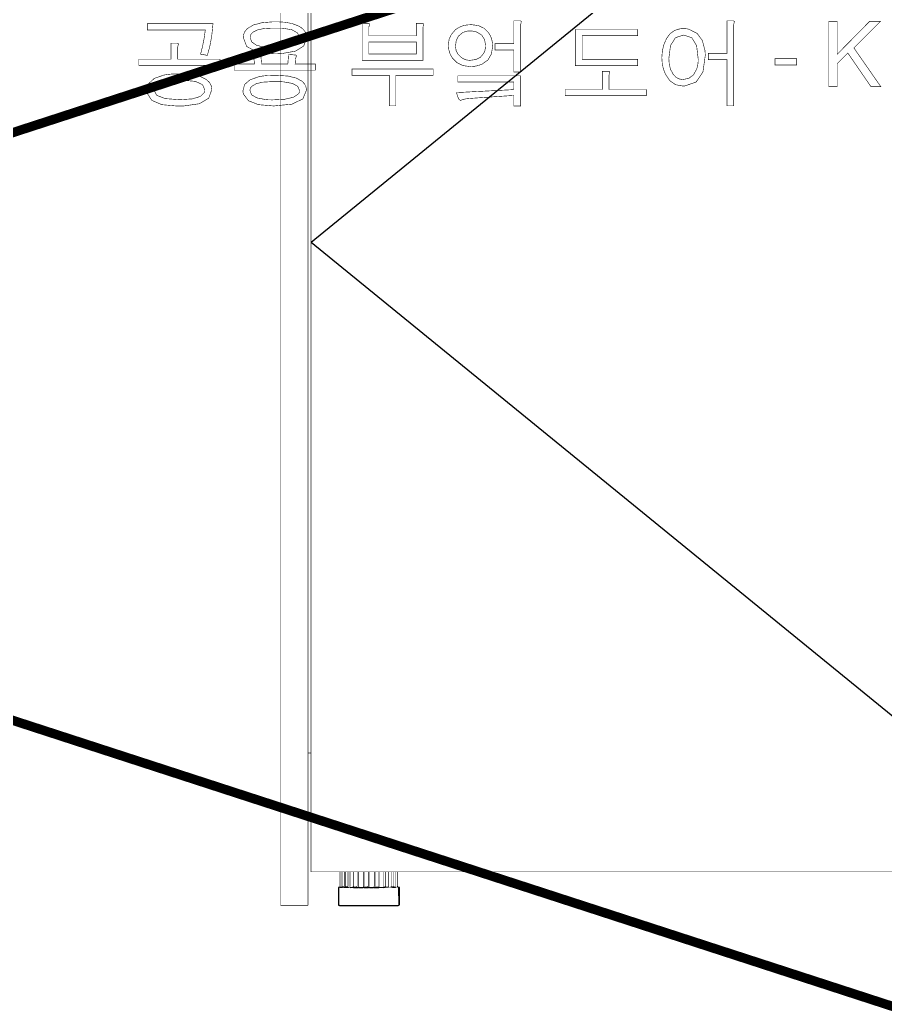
# Model space of a CAD drawing. Extents: x 0 to 840, y 0 to 273.
# Drawn here: x 443.47 to 465.68, y 121.59 to 147.07 of the extents above; entities that cross this region are included whole.
import ezdxf

# ---------------------------------------------------------------- set-up
doc = ezdxf.new("R2010")
doc.units = 0
doc.linetypes.add('1', pattern=[60.929508, 30.464754, -30.464754])
doc.layers.get('0').update_dxf_attribs({"linetype": 'CONTINUOUS'})
for name, color, linetype in [('DS-定制五金', 7, 'CONTINUOUS'), ('DS-定制柜体', 7, 'CONTINUOUS'), ('SH-文字标注', 7, 'CONTINUOUS'), ('SH-符号标注', 7, 'CONTINUOUS')]:
    doc.layers.add(name, color=color, linetype=linetype)

msp = doc.modelspace()

# ---------------------------------------------------------------- linework, layer by layer
at = {"color": 7, "linetype": '1', "const_width": 0.239}
for points in [[(0, 273.254), (840.158, 0)], [(0, 0), (840.158, 273.254)], [(0, 273.254), (840.158, 0)], [(0, 0), (840.158, 273.254)]]:
    msp.add_lwpolyline(points, dxfattribs=at)
at = {"layer": 'DS-定制五金', "color": 7, "const_width": 0.0144}
for points in [[(451.688, 124.809), (451.688, 125.19)], [(451.688, 124.809), (451.688, 125.19)], [(451.737, 124.805), (451.737, 125.19)], [(451.737, 124.805), (451.737, 125.19)], [(451.797, 125.19), (451.797, 124.813)], [(451.797, 125.19), (451.797, 124.813)], [(451.825, 125.19), (451.825, 124.809)], [(451.825, 125.19), (451.825, 124.809)], [(451.889, 124.821), (451.889, 125.19)], [(451.889, 124.821), (451.889, 125.19)], [(451.944, 125.19), (451.944, 124.813)], [(451.944, 125.19), (451.944, 124.813)], [(452.036, 124.809), (452.034, 125.19)], [(452.036, 124.809), (452.034, 125.19)], [(452.127, 124.821), (452.127, 125.19)], [(452.127, 124.821), (452.127, 125.19)], [(452.167, 124.794), (452.167, 125.19)], [(452.167, 124.794), (452.167, 125.19)], [(452.294, 125.19), (452.294, 124.809)], [(452.294, 125.19), (452.294, 124.809)], [(452.306, 125.19), (452.306, 124.809)], [(452.306, 125.19), (452.306, 124.809)], [(452.409, 124.821), (452.409, 125.19)], [(452.409, 124.821), (452.409, 125.19)], [(452.429, 124.794), (452.429, 125.19)], [(452.429, 124.794), (452.429, 125.19)], [(452.564, 125.19), (452.564, 124.809)], [(452.564, 125.19), (452.564, 124.809)], [(452.596, 124.809), (452.596, 125.19)], [(452.596, 124.809), (452.596, 125.19)], [(452.688, 124.809), (452.689, 125.19)], [(452.688, 124.809), (452.689, 125.19)], [(452.811, 124.809), (452.811, 125.19)], [(452.811, 124.809), (452.811, 125.19)], [(452.859, 124.817), (452.859, 125.19)], [(452.859, 124.817), (452.859, 125.19)], [(452.934, 124.809), (452.935, 125.19)], [(452.934, 124.809), (452.935, 125.19)], [(452.998, 124.809), (452.998, 125.19)], [(452.998, 124.809), (452.998, 125.19)], [(453.058, 124.821), (453.058, 125.19)], [(453.058, 124.821), (453.058, 125.19)], [(453.101, 124.809), (453.102, 125.19)], [(453.101, 124.809), (453.102, 125.19)], [(453.165, 125.19), (453.165, 124.821)], [(453.165, 125.19), (453.165, 124.821)], [(451.658, 124.331), (451.658, 124.79)], [(451.683, 124.797), (451.688, 124.809)], [(451.683, 124.797), (451.688, 124.809)], [(451.682, 124.794), (451.683, 124.797)], [(451.682, 124.794), (451.683, 124.797)], [(451.749, 124.797), (451.737, 124.805)], [(451.749, 124.797), (451.737, 124.805)], [(451.749, 124.794), (451.749, 124.797)], [(451.749, 124.794), (451.749, 124.797)], [(451.786, 124.797), (451.785, 124.794)], [(451.786, 124.797), (451.785, 124.794)], [(451.797, 124.813), (451.786, 124.797)], [(451.797, 124.813), (451.786, 124.797)], [(451.825, 124.809), (451.885, 124.809)], [(451.825, 124.809), (451.885, 124.809)], [(451.885, 124.809), (451.889, 124.821)], [(451.885, 124.809), (451.889, 124.821)], [(451.9, 124.794), (451.9, 124.795), (451.898, 124.797), (451.897, 124.799), (451.896, 124.801), (451.895, 124.802), (451.893, 124.804), (451.891, 124.805), (451.89, 124.806), (451.888, 124.808), (451.886, 124.809), (451.885, 124.809)], [(451.9, 124.794), (451.9, 124.795), (451.898, 124.797), (451.897, 124.799), (451.896, 124.801), (451.895, 124.802), (451.893, 124.804), (451.891, 124.805), (451.89, 124.806), (451.888, 124.808), (451.886, 124.809), (451.885, 124.809)], [(451.94, 124.797), (451.9, 124.794)], [(451.94, 124.797), (451.9, 124.794)], [(451.944, 124.813), (451.94, 124.797)], [(451.944, 124.813), (451.94, 124.797)], [(452.036, 124.809), (452.048, 124.801)], [(452.036, 124.809), (452.048, 124.801)], [(452.048, 124.801), (452.107, 124.801)], [(452.048, 124.801), (452.107, 124.801)], [(452.107, 124.801), (452.127, 124.821)], [(452.107, 124.801), (452.127, 124.821)], [(452.287, 124.796), (452.286, 124.794)], [(452.287, 124.796), (452.286, 124.794)], [(452.288, 124.799), (452.287, 124.798)], [(452.288, 124.799), (452.287, 124.798)], [(452.287, 124.798), (452.287, 124.796)], [(452.287, 124.798), (452.287, 124.796)], [(452.289, 124.801), (452.288, 124.799)], [(452.289, 124.801), (452.288, 124.799)], [(452.291, 124.805), (452.29, 124.803)], [(452.291, 124.805), (452.29, 124.803)], [(452.29, 124.803), (452.289, 124.801)], [(452.29, 124.803), (452.289, 124.801)], [(452.292, 124.806), (452.291, 124.805)], [(452.292, 124.806), (452.291, 124.805)], [(452.293, 124.808), (452.292, 124.806)], [(452.293, 124.808), (452.292, 124.806)], [(452.294, 124.809), (452.293, 124.808)], [(452.294, 124.809), (452.293, 124.808)], [(452.306, 124.809), (452.307, 124.809)], [(452.307, 124.809), (452.307, 124.808)], [(452.306, 124.809), (452.307, 124.809)], [(452.307, 124.809), (452.307, 124.808)], [(452.307, 124.808), (452.308, 124.807)], [(452.307, 124.808), (452.308, 124.807)], [(452.308, 124.807), (452.309, 124.807)], [(452.308, 124.807), (452.309, 124.807)], [(452.309, 124.807), (452.309, 124.806)], [(452.309, 124.807), (452.309, 124.806)], [(452.309, 124.806), (452.31, 124.806)], [(452.309, 124.806), (452.31, 124.806)], [(452.31, 124.806), (452.311, 124.805)], [(452.31, 124.806), (452.311, 124.805)], [(452.311, 124.805), (452.312, 124.805)], [(452.311, 124.805), (452.312, 124.805)], [(452.312, 124.805), (452.312, 124.805)], [(452.312, 124.805), (452.312, 124.805)], [(452.312, 124.805), (452.313, 124.804)], [(452.312, 124.805), (452.313, 124.804)], [(452.313, 124.804), (452.314, 124.804)], [(452.313, 124.804), (452.314, 124.804)], [(452.314, 124.804), (452.315, 124.804)], [(452.314, 124.804), (452.315, 124.804)], [(452.315, 124.804), (452.316, 124.804)], [(452.316, 124.804), (452.317, 124.803)], [(452.315, 124.804), (452.316, 124.804)], [(452.316, 124.804), (452.317, 124.803)], [(452.317, 124.803), (452.317, 124.803)], [(452.317, 124.803), (452.317, 124.803)], [(452.317, 124.803), (452.318, 124.803)], [(452.317, 124.803), (452.318, 124.803)], [(452.318, 124.803), (452.39, 124.801)], [(452.318, 124.803), (452.39, 124.801)], [(452.39, 124.801), (452.409, 124.821)], [(452.39, 124.801), (452.409, 124.821)], [(452.557, 124.796), (452.557, 124.794)], [(452.557, 124.796), (452.557, 124.794)], [(452.558, 124.799), (452.558, 124.798)], [(452.558, 124.799), (452.558, 124.798)], [(452.558, 124.798), (452.557, 124.796)], [(452.558, 124.798), (452.557, 124.796)], [(452.559, 124.801), (452.558, 124.799)], [(452.559, 124.801), (452.558, 124.799)], [(452.56, 124.803), (452.559, 124.801)], [(452.56, 124.803), (452.559, 124.801)], [(452.561, 124.805), (452.56, 124.803)], [(452.561, 124.805), (452.56, 124.803)], [(452.562, 124.806), (452.561, 124.805)], [(452.562, 124.806), (452.561, 124.805)], [(452.563, 124.808), (452.562, 124.806)], [(452.563, 124.808), (452.562, 124.806)], [(452.564, 124.809), (452.563, 124.808)], [(452.564, 124.809), (452.563, 124.808)], [(452.6, 124.805), (452.596, 124.809)], [(452.6, 124.805), (452.596, 124.809)], [(452.608, 124.801), (452.6, 124.805)], [(452.608, 124.801), (452.6, 124.805)], [(452.672, 124.801), (452.608, 124.801)], [(452.672, 124.801), (452.608, 124.801)], [(452.688, 124.809), (452.685, 124.809), (452.683, 124.808), (452.68, 124.807), (452.678, 124.806), (452.676, 124.804), (452.674, 124.803), (452.672, 124.801)], [(452.688, 124.809), (452.685, 124.809), (452.683, 124.808), (452.68, 124.807), (452.678, 124.806), (452.676, 124.804), (452.674, 124.803), (452.672, 124.801)], [(452.692, 124.805), (452.688, 124.809)], [(452.692, 124.805), (452.688, 124.809)], [(452.692, 124.794), (452.692, 124.805)], [(452.692, 124.794), (452.692, 124.805)], [(452.807, 124.797), (452.811, 124.809)], [(452.807, 124.797), (452.811, 124.809)], [(452.839, 124.794), (452.843, 124.79)], [(452.839, 124.794), (452.843, 124.79)], [(452.843, 124.79), (452.93, 124.79)], [(452.843, 124.79), (452.93, 124.79)], [(452.855, 124.809), (452.859, 124.817)], [(452.855, 124.809), (452.859, 124.817)], [(452.855, 124.809), (452.86, 124.807), (452.866, 124.805), (452.872, 124.803), (452.878, 124.801), (452.883, 124.8), (452.89, 124.8), (452.896, 124.8), (452.902, 124.8), (452.908, 124.801), (452.914, 124.802), (452.919, 124.803), (452.925, 124.805), (452.931, 124.808), (452.934, 124.809)], [(452.855, 124.809), (452.86, 124.807), (452.866, 124.805), (452.872, 124.803), (452.878, 124.801), (452.883, 124.8), (452.89, 124.8), (452.896, 124.8), (452.902, 124.8), (452.908, 124.801), (452.914, 124.802), (452.919, 124.803), (452.925, 124.805), (452.931, 124.808), (452.934, 124.809)], [(452.93, 124.79), (452.938, 124.794)], [(452.93, 124.79), (452.938, 124.794)], [(452.938, 124.805), (452.934, 124.809)], [(452.938, 124.805), (452.934, 124.809)], [(452.938, 124.794), (452.938, 124.805)], [(452.938, 124.794), (452.938, 124.805)], [(452.938, 124.794), (452.994, 124.797)], [(452.938, 124.794), (452.994, 124.797)], [(452.994, 124.797), (452.998, 124.809)], [(452.994, 124.797), (452.998, 124.809)], [(453.034, 124.797), (453.05, 124.809)], [(453.034, 124.797), (453.05, 124.809)], [(453.034, 124.794), (453.034, 124.797)], [(453.034, 124.794), (453.034, 124.797)], [(453.05, 124.809), (453.054, 124.813)], [(453.05, 124.809), (453.054, 124.813)], [(453.054, 124.813), (453.058, 124.821)], [(453.054, 124.813), (453.058, 124.821)], [(453.054, 124.813), (453.055, 124.811), (453.057, 124.81), (453.06, 124.808), (453.062, 124.807), (453.064, 124.806), (453.067, 124.805), (453.069, 124.804), (453.072, 124.803), (453.074, 124.803), (453.077, 124.803), (453.079, 124.803), (453.082, 124.803), (453.085, 124.803), (453.087, 124.803), (453.09, 124.804), (453.092, 124.805), (453.095, 124.806), (453.097, 124.807), (453.099, 124.808), (453.101, 124.809)], [(453.054, 124.813), (453.055, 124.811), (453.057, 124.81), (453.06, 124.808), (453.062, 124.807), (453.064, 124.806), (453.067, 124.805), (453.069, 124.804), (453.072, 124.803), (453.074, 124.803), (453.077, 124.803), (453.079, 124.803), (453.082, 124.803), (453.085, 124.803), (453.087, 124.803), (453.09, 124.804), (453.092, 124.805), (453.095, 124.806), (453.097, 124.807), (453.099, 124.808), (453.101, 124.809)], [(453.103, 124.807), (453.101, 124.809)], [(453.103, 124.807), (453.101, 124.809)], [(453.104, 124.806), (453.103, 124.807)], [(453.104, 124.806), (453.103, 124.807)], [(453.105, 124.804), (453.104, 124.806)], [(453.105, 124.804), (453.104, 124.806)], [(453.106, 124.803), (453.105, 124.804)], [(453.106, 124.803), (453.105, 124.804)], [(453.107, 124.801), (453.106, 124.803)], [(453.107, 124.801), (453.106, 124.803)], [(453.107, 124.799), (453.107, 124.801)], [(453.107, 124.799), (453.107, 124.801)], [(453.108, 124.797), (453.107, 124.799)], [(453.108, 124.797), (453.107, 124.799)], [(453.109, 124.795), (453.108, 124.797)], [(453.109, 124.795), (453.108, 124.797)], [(453.109, 124.794), (453.109, 124.795)], [(453.109, 124.794), (453.109, 124.795)], [(453.137, 124.795), (453.109, 124.794)], [(453.137, 124.795), (453.109, 124.794)], [(453.153, 124.801), (453.137, 124.795)], [(453.153, 124.801), (453.137, 124.795)], [(453.157, 124.801), (453.153, 124.801)], [(453.157, 124.801), (453.153, 124.801)], [(453.165, 124.821), (453.157, 124.801)], [(453.165, 124.821), (453.157, 124.801)]]:
    msp.add_lwpolyline(points, dxfattribs=at)
at = {"layer": 'DS-定制五金', "color": 7}
for points in [[(451.9, 124.794), (451.896, 124.79), (451.789, 124.79), (451.785, 124.794), (451.749, 124.794), (451.745, 124.79), (451.69, 124.79), (451.682, 124.794), (451.646, 124.79), (451.646, 124.331), (451.646, 124.331), (451.647, 124.331), (451.647, 124.331), (451.648, 124.33), (451.648, 124.33), (451.649, 124.33), (451.649, 124.33), (451.65, 124.33), (451.65, 124.33), (451.651, 124.329), (451.651, 124.329), (451.651, 124.329), (451.652, 124.329), (451.652, 124.329), (451.653, 124.329), (451.653, 124.329), (451.654, 124.33), (451.654, 124.33), (451.655, 124.33), (451.655, 124.33), (451.656, 124.33), (451.656, 124.33), (451.657, 124.331), (451.657, 124.331), (451.658, 124.331), (451.658, 124.331), (451.665, 124.33), (451.67, 124.327), (453.181, 124.327), (453.192, 124.333), (453.201, 124.339), (453.202, 124.339), (453.202, 124.34), (453.203, 124.34), (453.204, 124.34), (453.205, 124.341), (453.206, 124.341), (453.207, 124.341), (453.207, 124.342), (453.208, 124.342), (453.209, 124.343), (453.21, 124.344), (453.21, 124.344), (453.211, 124.345), (453.212, 124.346), (453.212, 124.346), (453.213, 124.347), (453.213, 124.782), (453.212, 124.782), (453.212, 124.783), (453.212, 124.783), (453.212, 124.784), (453.211, 124.784), (453.211, 124.784), (453.211, 124.785), (453.21, 124.785), (453.21, 124.786), (453.209, 124.786), (453.209, 124.786), (453.209, 124.787), (453.208, 124.787), (453.208, 124.787), (453.207, 124.787), (453.207, 124.787), (453.206, 124.788), (453.206, 124.788), (453.205, 124.788), (453.205, 124.788), (453.204, 124.788), (453.204, 124.788), (453.203, 124.788), (453.203, 124.788), (453.202, 124.788), (453.201, 124.788), (453.201, 124.788), (453.2, 124.788), (453.2, 124.788), (453.199, 124.787), (453.199, 124.787), (453.198, 124.787), (453.198, 124.787), (453.198, 124.786), (453.197, 124.786), (453.197, 124.786), (453.197, 124.786), (453.157, 124.801)], [(451.9, 124.794), (451.896, 124.79), (451.789, 124.79), (451.785, 124.794), (451.749, 124.794), (451.745, 124.79), (451.69, 124.79), (451.682, 124.794), (451.646, 124.79), (451.646, 124.331), (451.646, 124.331), (451.647, 124.331), (451.647, 124.331), (451.648, 124.33), (451.648, 124.33), (451.649, 124.33), (451.649, 124.33), (451.65, 124.33), (451.65, 124.33), (451.651, 124.329), (451.651, 124.329), (451.651, 124.329), (451.652, 124.329), (451.652, 124.329), (451.653, 124.329), (451.653, 124.329), (451.654, 124.33), (451.654, 124.33), (451.655, 124.33), (451.655, 124.33), (451.656, 124.33), (451.656, 124.33), (451.657, 124.331), (451.657, 124.331), (451.658, 124.331), (451.658, 124.331), (451.665, 124.33), (451.67, 124.327), (453.181, 124.327), (453.192, 124.333), (453.201, 124.339), (453.202, 124.339), (453.202, 124.34), (453.203, 124.34), (453.204, 124.34), (453.205, 124.341), (453.206, 124.341), (453.207, 124.341), (453.207, 124.342), (453.208, 124.342), (453.209, 124.343), (453.21, 124.344), (453.21, 124.344), (453.211, 124.345), (453.212, 124.346), (453.212, 124.346), (453.213, 124.347), (453.213, 124.782), (453.212, 124.782), (453.212, 124.783), (453.212, 124.783), (453.212, 124.784), (453.211, 124.784), (453.211, 124.784), (453.211, 124.785), (453.21, 124.785), (453.21, 124.786), (453.209, 124.786), (453.209, 124.786), (453.209, 124.787), (453.208, 124.787), (453.208, 124.787), (453.207, 124.787), (453.207, 124.787), (453.206, 124.788), (453.206, 124.788), (453.205, 124.788), (453.205, 124.788), (453.204, 124.788), (453.204, 124.788), (453.203, 124.788), (453.203, 124.788), (453.202, 124.788), (453.201, 124.788), (453.201, 124.788), (453.2, 124.788), (453.2, 124.788), (453.199, 124.787), (453.199, 124.787), (453.198, 124.787), (453.198, 124.787), (453.198, 124.786), (453.197, 124.786), (453.197, 124.786), (453.197, 124.786), (453.157, 124.801)], [(451.94, 124.797), (451.956, 124.79), (452.028, 124.794), (452.028, 124.795), (452.029, 124.797), (452.029, 124.799), (452.03, 124.801), (452.031, 124.803), (452.032, 124.804), (452.033, 124.806), (452.034, 124.807), (452.035, 124.809), (452.036, 124.809)], [(451.94, 124.797), (451.956, 124.79), (452.028, 124.794), (452.028, 124.795), (452.029, 124.797), (452.029, 124.799), (452.03, 124.801), (452.031, 124.803), (452.032, 124.804), (452.033, 124.806), (452.034, 124.807), (452.035, 124.809), (452.036, 124.809)], [(452.028, 124.794), (452.036, 124.79), (452.159, 124.79), (452.167, 124.794), (452.179, 124.79), (452.274, 124.79), (452.286, 124.794), (452.294, 124.79), (452.421, 124.79), (452.429, 124.794), (452.441, 124.79), (452.545, 124.79), (452.557, 124.794), (452.564, 124.79), (452.684, 124.79), (452.692, 124.794), (452.791, 124.79), (452.807, 124.797), (452.839, 124.794), (452.84, 124.795), (452.841, 124.797), (452.842, 124.798), (452.843, 124.8), (452.844, 124.801), (452.845, 124.803), (452.847, 124.804), (452.848, 124.805), (452.85, 124.806), (452.851, 124.807), (452.853, 124.808), (452.855, 124.809), (452.855, 124.809)], [(452.028, 124.794), (452.036, 124.79), (452.159, 124.79), (452.167, 124.794), (452.179, 124.79), (452.274, 124.79), (452.286, 124.794), (452.294, 124.79), (452.421, 124.79), (452.429, 124.794), (452.441, 124.79), (452.545, 124.79), (452.557, 124.794), (452.564, 124.79), (452.684, 124.79), (452.692, 124.794), (452.791, 124.79), (452.807, 124.797), (452.839, 124.794), (452.84, 124.795), (452.841, 124.797), (452.842, 124.798), (452.843, 124.8), (452.844, 124.801), (452.845, 124.803), (452.847, 124.804), (452.848, 124.805), (452.85, 124.806), (452.851, 124.807), (452.853, 124.808), (452.855, 124.809), (452.855, 124.809)], [(453.109, 124.794), (453.105, 124.79), (453.038, 124.79), (453.034, 124.794), (452.994, 124.797)], [(453.109, 124.794), (453.105, 124.79), (453.038, 124.79), (453.034, 124.794), (452.994, 124.797)], [(453.201, 124.339), (453.197, 124.786)], [(453.201, 124.339), (453.197, 124.786)]]:
    msp.add_lwpolyline(points, dxfattribs=at)
at = {"layer": 'DS-定制柜体', "color": 7, "const_width": 0.0144}
for points in [[(450.158, 158.793), (450.158, 124.327)], [(450.863, 124.327), (450.863, 158.793)], [(450.941, 157.54), (450.941, 125.189)], [(450.863, 128.244), (450.941, 128.244)], [(450.941, 125.189), (470.778, 125.189)], [(450.158, 124.327), (450.863, 124.327)]]:
    msp.add_lwpolyline(points, dxfattribs=at)
at = {"layer": 'SH-文字标注', "color": 7, "const_width": 0.0144}
for points in [[(446.738, 146.971), (448.424, 146.971), (448.424, 146.971), (448.394, 146.674), (448.346, 146.403), (448.28, 146.158), (448.28, 146.158), (448.221, 146.17), (448.162, 146.18), (448.106, 146.189), (448.106, 146.189), (448.158, 146.397), (448.198, 146.604), (448.228, 146.811), (446.738, 146.811), (446.738, 146.971)], [(450.086, 147.021), (450.086, 147.021), (450.285, 147.009), (450.461, 146.974), (450.614, 146.916), (450.614, 146.916), (450.69, 146.871), (450.748, 146.82), (450.789, 146.763), (450.789, 146.763), (450.807, 146.715), (450.818, 146.66), (450.822, 146.595), (450.822, 146.595), (450.753, 146.399), (450.546, 146.269), (450.2, 146.206), (450.2, 146.206), (450.137, 146.202), (450.07, 146.199), (450, 146.198), (450, 146.198), (449.556, 146.245), (449.29, 146.386), (449.201, 146.622), (449.201, 146.622), (449.213, 146.703), (449.248, 146.778), (449.306, 146.846), (449.306, 146.846), (449.46, 146.939), (449.679, 146.997), (449.964, 147.021), (449.964, 147.021), (449.995, 147.021), (450.036, 147.021), (450.086, 147.021)], [(449.928, 146.858), (449.723, 146.846), (449.563, 146.811), (449.447, 146.751), (449.409, 146.712), (449.409, 146.712), (449.392, 146.683), (449.381, 146.651), (449.378, 146.617), (449.378, 146.617), (449.42, 146.502), (449.545, 146.418), (449.753, 146.366), (449.753, 146.366), (449.82, 146.358), (449.887, 146.353), (449.954, 146.351), (449.954, 146.351), (450.275, 146.37), (450.497, 146.427), (450.621, 146.521), (450.621, 146.521), (450.634, 146.547), (450.642, 146.575), (450.645, 146.605), (450.645, 146.605), (450.596, 146.734), (450.451, 146.817), (450.208, 146.856), (450.11, 146.858), (449.928, 146.858)], [(452.254, 146.98), (452.419, 146.98), (452.419, 146.98), (452.433, 146.978), (452.442, 146.972), (452.445, 146.961), (452.426, 146.885), (452.426, 146.882), (452.426, 146.66), (453.643, 146.66), (453.643, 146.98), (453.81, 146.98), (453.81, 146.98), (453.824, 146.978), (453.831, 146.973), (453.834, 146.964), (453.815, 146.882), (453.815, 146.88), (453.815, 146.033), (452.254, 146.033), (452.254, 146.98)], [(455.063, 146.947), (455.063, 146.947), (455.238, 146.924), (455.383, 146.855), (455.498, 146.741), (455.546, 146.662), (455.546, 146.662), (455.578, 146.581), (455.597, 146.493), (455.604, 146.399), (455.604, 146.399), (455.574, 146.198), (455.485, 146.043), (455.336, 145.935), (455.336, 145.935), (455.243, 145.9), (455.141, 145.878), (455.03, 145.871), (455.03, 145.871), (454.845, 145.895), (454.692, 145.968), (454.571, 146.088), (454.571, 146.088), (454.513, 146.189), (454.479, 146.304), (454.468, 146.433), (454.468, 146.433), (454.486, 146.57), (454.542, 146.693), (454.635, 146.803), (454.635, 146.803), (454.671, 146.833), (454.71, 146.86), (454.75, 146.882), (454.75, 146.882), (454.839, 146.918), (454.943, 146.94), (455.063, 146.947)], [(456.311, 147.045), (456.311, 147.045), (456.327, 147.042), (456.337, 147.035), (456.34, 147.023), (456.321, 146.944), (456.321, 146.942), (456.321, 145.73), (456.149, 145.73), (456.149, 146.299), (455.663, 146.299), (455.663, 146.457), (456.149, 146.457), (456.149, 147.045), (456.311, 147.045)], [(457.729, 146.822), (459.326, 146.822), (459.326, 146.662), (457.901, 146.662), (457.901, 146.055), (459.326, 146.055), (459.326, 145.897), (457.729, 145.897), (457.729, 146.822)], [(460.521, 146.846), (460.521, 146.846), (460.563, 146.844), (460.606, 146.838), (460.65, 146.827), (460.65, 146.827), (460.853, 146.723), (460.987, 146.542), (461.055, 146.287), (461.055, 146.287), (461.058, 146.243), (461.061, 146.199), (461.062, 146.153), (461.062, 146.153), (461.003, 145.735), (460.829, 145.475), (460.538, 145.373), (460.538, 145.373), (460.522, 145.372), (460.504, 145.371), (460.485, 145.371), (460.485, 145.371), (460.302, 145.405), (460.153, 145.508), (460.038, 145.68), (460.038, 145.68), (459.988, 145.809), (459.958, 145.949), (459.947, 146.1), (459.947, 146.1), (459.962, 146.282), (460.004, 146.449), (460.074, 146.602), (460.074, 146.602), (460.165, 146.72), (460.273, 146.798), (460.397, 146.837), (460.397, 146.837), (460.435, 146.842), (460.477, 146.845), (460.521, 146.846)], [(461.781, 147.045), (461.781, 147.045), (461.797, 147.042), (461.807, 147.035), (461.81, 147.023), (461.793, 146.952), (461.793, 146.949), (461.793, 144.862), (461.621, 144.862), (461.621, 146.05), (461.141, 146.05), (461.141, 146.213), (461.621, 146.213), (461.621, 147.045), (461.781, 147.045)], [(464.449, 145.944), (464.449, 145.357), (464.235, 145.357), (464.235, 147.035), (464.449, 147.035), (464.449, 146.186), (465.285, 147.035), (465.561, 147.035), (464.877, 146.351), (465.568, 145.357), (465.315, 145.357), (464.723, 146.218), (464.449, 145.944)], [(455.011, 146.787), (454.947, 146.781), (454.885, 146.764), (454.824, 146.736), (454.824, 146.736), (454.727, 146.655), (454.669, 146.54), (454.65, 146.392), (454.65, 146.392), (454.666, 146.283), (454.714, 146.188), (454.795, 146.108), (454.795, 146.108), (454.865, 146.065), (454.939, 146.04), (455.018, 146.031), (455.018, 146.031), (455.172, 146.051), (455.292, 146.112), (455.376, 146.213), (455.376, 146.213), (455.402, 146.272), (455.417, 146.338), (455.422, 146.411), (455.422, 146.411), (455.398, 146.562), (455.326, 146.676), (455.207, 146.753), (455.207, 146.753), (455.147, 146.772), (455.081, 146.783), (455.011, 146.787)], [(460.127, 146.074), (460.139, 145.923), (460.176, 145.79), (460.237, 145.677), (460.237, 145.677), (460.307, 145.6), (460.389, 145.554), (460.483, 145.538), (460.483, 145.538), (460.639, 145.568), (460.758, 145.656), (460.842, 145.804), (460.842, 145.804), (460.864, 145.882), (460.878, 145.966), (460.882, 146.057), (460.882, 146.057), (460.841, 146.404), (460.718, 146.612), (460.512, 146.681), (460.512, 146.681), (460.298, 146.614), (460.17, 146.411), (460.127, 146.074)], [(447.508, 146.471), (447.508, 146.471), (447.525, 146.469), (447.536, 146.462), (447.539, 146.452), (447.52, 146.378), (447.52, 146.375), (447.52, 146.06), (448.603, 146.06), (448.603, 145.902), (446.521, 145.902), (446.521, 146.06), (447.348, 146.06), (447.348, 146.471), (447.508, 146.471)], [(452.426, 146.502), (452.426, 146.196), (453.643, 146.196), (453.643, 146.502), (452.426, 146.502)], [(449.471, 146.151), (449.476, 146.165), (449.476, 146.165), (449.542, 146.174), (449.597, 146.18), (449.641, 146.182), (449.641, 146.182), (449.657, 146.18), (449.667, 146.174), (449.672, 146.165), (449.672, 146.165), (449.664, 146.139), (449.659, 146.118), (449.658, 146.103), (449.658, 146.103), (449.659, 146.083), (449.664, 146.028), (449.672, 145.938), (450.346, 145.938), (450.365, 146.182), (450.552, 146.167), (450.552, 146.167), (450.56, 146.162), (450.565, 146.155), (450.566, 146.146), (450.545, 146.076), (450.533, 145.938), (451.052, 145.938), (451.052, 145.78), (448.969, 145.78), (448.969, 145.938), (449.488, 145.938), (449.471, 146.151)], [(463.407, 146.075), (463.407, 145.909), (462.852, 145.909), (462.852, 146.075), (463.407, 146.075)], [(454.076, 145.806), (454.076, 145.646), (453.119, 145.646), (453.119, 144.862), (452.949, 144.862), (452.949, 145.646), (451.993, 145.646), (451.993, 145.806), (454.076, 145.806)], [(447.644, 145.682), (447.644, 145.682), (447.893, 145.666), (448.096, 145.618), (448.254, 145.538), (448.254, 145.538), (448.332, 145.466), (448.379, 145.381), (448.395, 145.283), (448.395, 145.283), (448.314, 145.057), (448.072, 144.916), (447.668, 144.859), (447.668, 144.859), (447.622, 144.858), (447.567, 144.857), (447.503, 144.857), (447.503, 144.857), (447.109, 144.893), (446.853, 145.003), (446.736, 145.185), (446.736, 145.185), (446.732, 145.207), (446.729, 145.231), (446.729, 145.256), (446.729, 145.256), (446.776, 145.436), (446.919, 145.568), (447.157, 145.651), (447.157, 145.651), (447.254, 145.668), (447.357, 145.678), (447.467, 145.682), (447.644, 145.682)], [(447.214, 145.498), (447.214, 145.498), (447.044, 145.452), (446.942, 145.377), (446.908, 145.271), (446.908, 145.271), (446.981, 145.131), (447.201, 145.048), (447.568, 145.02), (447.568, 145.02), (447.89, 145.041), (448.102, 145.104), (448.206, 145.209), (448.206, 145.209), (448.212, 145.227), (448.215, 145.246), (448.216, 145.266), (448.216, 145.266), (448.155, 145.407), (447.972, 145.491), (447.668, 145.519), (447.668, 145.519), (447.554, 145.519), (447.484, 145.519), (447.46, 145.519), (447.214, 145.498)], [(450.093, 145.644), (450.093, 145.644), (450.352, 145.627), (450.558, 145.577), (450.712, 145.493), (450.712, 145.493), (450.774, 145.427), (450.812, 145.352), (450.824, 145.266), (450.824, 145.266), (450.731, 145.04), (450.449, 144.905), (449.98, 144.859), (449.98, 144.859), (449.59, 144.893), (449.332, 144.995), (449.206, 145.165), (449.206, 145.165), (449.199, 145.195), (449.195, 145.225), (449.194, 145.256), (449.194, 145.256), (449.238, 145.411), (449.37, 145.528), (449.591, 145.608), (449.591, 145.608), (449.697, 145.628), (449.807, 145.64), (449.923, 145.644), (450.093, 145.644)], [(456.321, 145.632), (456.321, 144.859), (456.149, 144.859), (456.149, 145.13), (456.149, 145.13), (455.883, 145.112), (455.542, 145.089), (455.125, 145.06), (455.125, 145.06), (455.013, 145.051), (454.936, 145.044), (454.896, 145.039), (454.786, 145.005), (454.774, 145.005), (454.774, 145.005), (454.743, 145.027), (454.71, 145.093), (454.676, 145.204), (454.676, 145.204), (454.874, 145.213), (455.294, 145.235), (455.936, 145.268), (456.12, 145.278), (456.12, 145.278), (456.134, 145.286), (456.143, 145.294), (456.149, 145.302), (456.149, 145.472), (454.709, 145.472), (454.709, 145.632), (456.321, 145.632)], [(458.58, 145.751), (458.58, 145.751), (458.597, 145.749), (458.607, 145.741), (458.611, 145.727), (458.592, 145.651), (458.592, 145.648), (458.592, 145.283), (459.548, 145.283), (459.548, 145.122), (457.466, 145.122), (457.466, 145.283), (458.422, 145.283), (458.422, 145.751), (458.58, 145.751)], [(449.913, 145.483), (449.694, 145.47), (449.529, 145.429), (449.419, 145.362), (449.419, 145.362), (449.393, 145.329), (449.378, 145.292), (449.373, 145.252), (449.373, 145.252), (449.419, 145.142), (449.556, 145.066), (449.784, 145.022), (449.784, 145.022), (449.838, 145.018), (449.892, 145.016), (449.945, 145.015), (449.945, 145.015), (450.269, 145.032), (450.495, 145.085), (450.621, 145.173), (450.621, 145.173), (450.636, 145.197), (450.645, 145.223), (450.648, 145.249), (450.648, 145.249), (450.601, 145.363), (450.463, 145.439), (450.231, 145.479), (450.231, 145.479), (450.193, 145.481), (450.153, 145.483), (450.112, 145.483), (449.913, 145.483)]]:
    msp.add_lwpolyline(points, dxfattribs=at)
at = {"layer": 'SH-符号标注', "color": 7}
for points in [[(450.941, 141.364), (470.778, 157.54)], [(450.941, 141.364), (470.778, 125.189)]]:
    msp.add_lwpolyline(points, dxfattribs=at)

doc.saveas('drawing.dxf')
